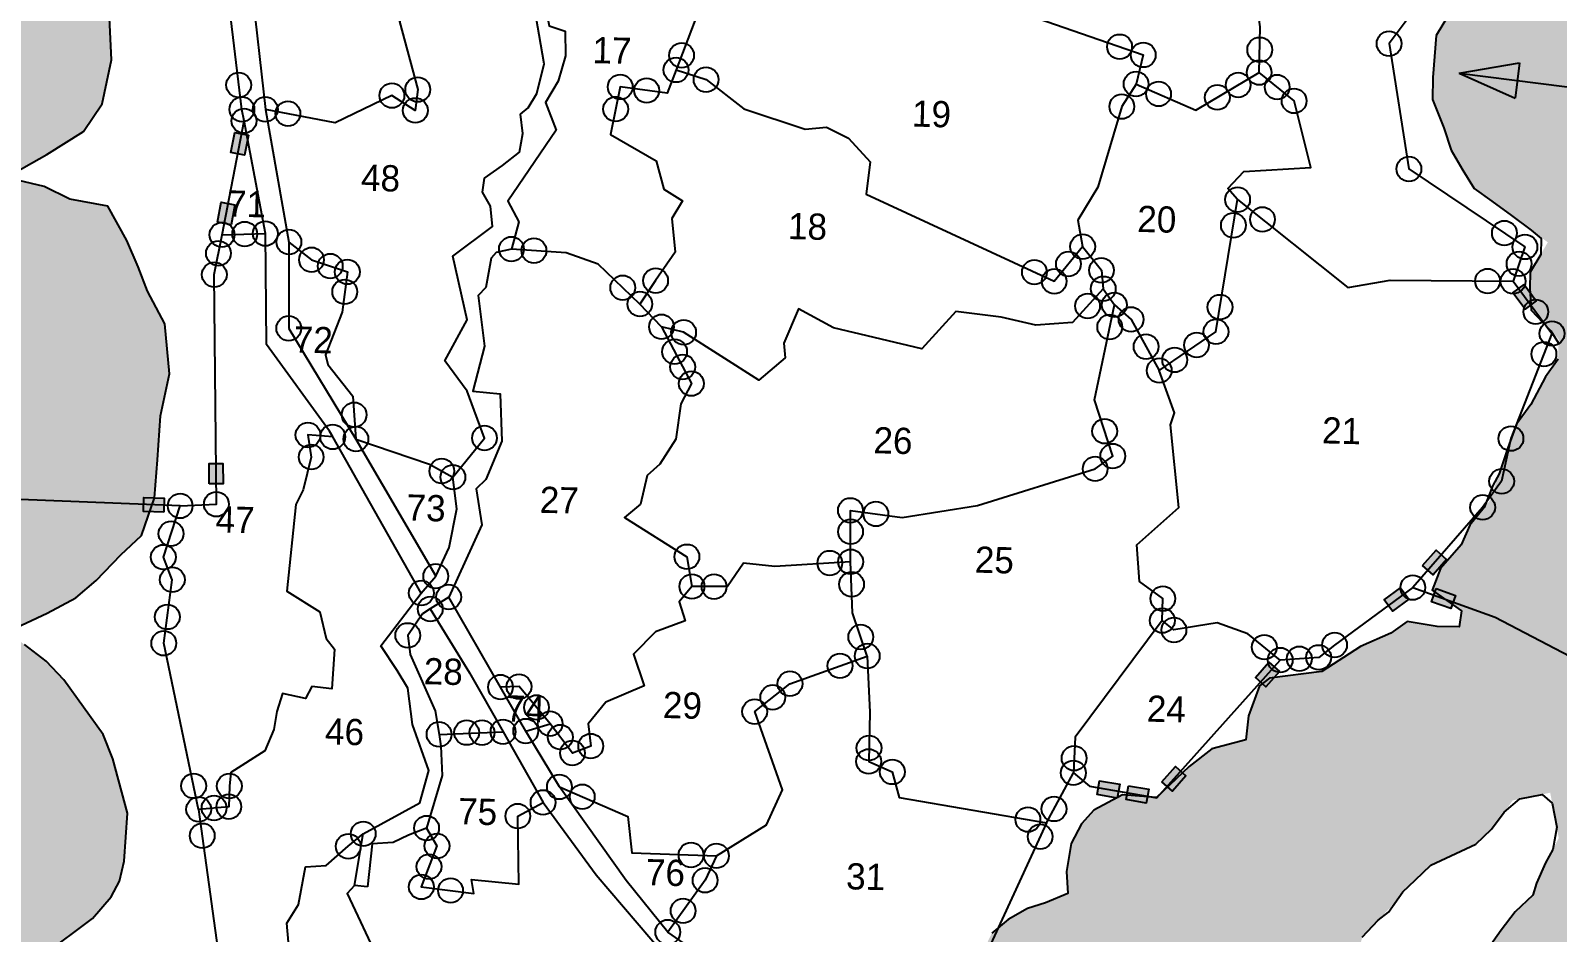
# Model space of a CAD drawing. Header units: metres. Extents: x 281704 to 284669, y 2048335 to 2052500.
# Drawn here: x 282798 to 283657, y 2049751 to 2050258 of the extents above; entities that cross this region are included whole.
import ezdxf
from ezdxf.enums import TextEntityAlignment as Align

# ---------------------------------------------------------------- set-up
doc = ezdxf.new("R2010")
doc.units = ezdxf.units.M
doc.header["$MEASUREMENT"] = 0
for name, color, linetype in [('POLY_HATCH', 12, 'Continuous'), ('POLY_PARCEL', 6, 'Continuous'), ('POLY_ROAD', 30, 'Continuous'), ('POLY_WATER', 4, 'Continuous'), ('SYM_ARROW', 1, 'Continuous'), ('SYM_STONE', 1, 'Continuous'), ('TEXT_PARCEL', 7, 'Continuous')]:
    doc.layers.add(name, color=color, linetype=linetype)
doc.styles.add('TEXT_MAP', font='KRDEV050.TTF', dxfattribs={"height": 2.5})

# ---------------------------------------------------------------- blocks, each defined once
blk = doc.blocks.new('STONE')
blk.add_circle((0, 0), 0.851)
blk = doc.blocks.new('STONESQUAREFILLED')
blk.add_hatch(color=256).paths.add_polyline_path([(0.7, -0.48), (0.7, 0.48), (-0.7, 0.48), (-0.7, -0.48)])
blk.add_lwpolyline([(-0.7, 0.48), (0.7, 0.48), (0.7, -0.48), (-0.7, -0.48)], close=True)
blk = doc.blocks.new('ARROWASPECT')
h = blk.add_hatch(color=256)
h.paths.add_polyline_path([(2.85, -2.85), (3.72, -1.98), (0, 0)])
h.paths.add_polyline_path([(0, 0), (1.98, -3.72), (2.85, -2.85)])
for points in [[(0, 0), (17.15, -17.15)], [(0, 0), (1.98, -3.72)], [(0, 0), (3.72, -1.98)], [(3.72, -1.98), (1.98, -3.72)]]:
    blk.add_lwpolyline(points)
blk = doc.blocks.new('6544')
at = {"layer": 'POLY_HATCH'}
h = blk.add_hatch(dxfattribs=at)
h.set_pattern_fill('ZIGZAG', color=256, scale=81.881522, angle=-0.95715, style=0)
h.set_pattern_definition([(359.04285, (281353.318, 2048115.137), (10.404737, 10.062788), [10.23519, -10.23519]), (89.04285, (281363.551, 2048114.966), (-10.062788, 10.404737), [10.23519, -10.23519])])
h.paths.add_polyline_path([(282783.43, 2050171.89), (282806.18, 2050185.02), (282826.67, 2050198.18), (282837.07, 2050213.77), (282841.99, 2050238.45), (282840.26, 2050270), (282838.16, 2050279.04), (282829.72, 2050309.29), (282829.98, 2050325.04), (282830.34, 2050346.42), (282826.23, 2050370.13), (282808.57, 2050391.81), (282785.24, 2050409.38), (282779.89, 2050428.31), (282764.43, 2050446.58), (282753.25, 2050451.27), (282747.62, 2050451.37), (282720.59, 2050451.82), (282694.56, 2050444.37), (282665.15, 2050436.98), (282650.33, 2050425.98), (282675.51, 2050450.32), (282689.35, 2050469.22), (282696.33, 2050482.62), (282702.22, 2050498.28), (282704.87, 2050521.87), (282701.87, 2050544.44), (282665.57, 2050596.82), (282640.89, 2050602.86), (282607.17, 2050606.8), (282590.34, 2050610.46), (282556.5, 2050607.65), (282540.87, 2050615.79), (282532.18, 2050635.07), (282521.16, 2050649.89), (282497.82, 2050668.29), (282469.91, 2050683.39), (282448.72, 2050696.13), (282417.51, 2050706.56), (282396.12, 2050716.14), (282381.48, 2050716.39), (282365.51, 2050704.27), (282357.44, 2050693.15), (282341.84, 2050667.42), (282346.37, 2050715.66), (282344.47, 2050726.01), (282323.46, 2050748.88), (282298.72, 2050751.54), (282270.46, 2050745.26), (282260.14, 2050734.17), (282249.83, 2050724.22), (282242.78, 2050706.32), (282243.06, 2050723.2), (282239.01, 2050750.29), (282228.16, 2050775.23), (282199.33, 2050802.73), (282183.63, 2050806.37), (282173.47, 2050805.41), (282152.02, 2050802.4), (282138.49, 2050801.5), (282120.42, 2050798.42), (282117.15, 2050602.61), (282144.03, 2050593.72), (282165.25, 2050582.67), (282179.7, 2050571.17), (282197.37, 2050550.61), (282208.39, 2050535.8), (282224.02, 2050527.65), (282236.11, 2050509.44), (282260.67, 2050488.81), (282269.16, 2050464.99), (282272.29, 2050450.3), (282284.49, 2050438.84), (282280.53, 2050404.01), (282285.7, 2050376.91), (282287.67, 2050359.99), (282294.24, 2050348.63), (282297.12, 2050316.08), (282314.22, 2050290.3), (282316.71, 2050275.23), (282314.19, 2050259.51), (282310.09, 2050232.27), (282303.25, 2050211.29), (282302.95, 2050193.29), (282304.97, 2050179.74), (282309.22, 2050163.91), (282313.51, 2050151.46), (282322.35, 2050141.18), (282333.46, 2050131.99), (282345.4, 2050105.26), (282345.06, 2050084.52), (282343.71, 2050071.03), (282341.12, 2050050.81), (282346.37, 2050028.21), (282354.96, 2050003.3), (282361.44, 2049986.31), (282366.8, 2049970.46), (282374.37, 2049951.2), (282381.91, 2049930.81), (282389.47, 2049911.55), (282404.46, 2049889.38), (282413.51, 2049867.25), (282419.95, 2049848), (282401.67, 2049832.55), (282383.37, 2049815.97), (282368.49, 2049801.58), (282346.85, 2049787.31), (282330.8, 2049770.69), (282313.42, 2049741.72), (282289.29, 2049709.69), (282284.51, 2049692.88), (282280.9, 2049679.44), (282280.79, 2049672.68), (282280.38, 2049647.93), (282283.46, 2049629.86), (282285.87, 2049591.75), (282286.81, 2049561.14), (282288.52, 2049528.47), (282291.56, 2049508.16), (282294.73, 2049495.72), (282305.76, 2049482.03), (282323.44, 2049461.47), (282342.3, 2049444.27), (282353.26, 2049426.08), (282368.8, 2049412.31), (282386.55, 2049396.25), (282406.4, 2049372.8), (282414.03, 2049355.27), (282417.44, 2049323.69), (282423.43, 2049311.21), (282440.02, 2049292.92), (282472.71, 2049294.63), (282489.6, 2049294.35), (282513.26, 2049295.08), (282528.93, 2049289.19), (282547.85, 2049275.36), (282562.21, 2049258.24), (282575.29, 2049232.13), (282584.11, 2049220.72), (282591.73, 2049204.84), (282609.52, 2049191.03), (282648.87, 2049187), (282684.32, 2049184.79), (282720.56, 2049163.29), (282737.2, 2049148.37), (282765.2, 2049138.9), (282833.85, 2049135.5), (282878.95, 2049138.13), (282915.04, 2049140.9), (282952.24, 2049142.53), (282980.44, 2049145.44), (283010.94, 2049150.56), (283026.74, 2049152.54), (283064.72, 2049156.28), (283068.31, 2049146.22), (283063.73, 2049125.33), (283048.87, 2049112.07), (283028.24, 2049091.03), (283012.25, 2049077.79), (282996.23, 2049062.3), (282982.49, 2049049.02), (282964.15, 2049030.19), (282947.15, 2049023.72), (282914.57, 2049028.76), (282891.19, 2049044.91), (282861.22, 2049071.3), (282843.33, 2049079.48), (282829.91, 2049085.34), (282807.45, 2049089.09), (282796.27, 2049093.78), (282781.57, 2049090.65), (282772.47, 2049085.17), (282752.24, 2049087.76), (282737.43, 2049077.88), (282708.14, 2049077.24), (282675.48, 2049077.78), (282634.72, 2049064.96), (282626.67, 2049054.96), (282617.45, 2049042.73), (282613.91, 2049032.66), (282613.66, 2049018.03), (282615.67, 2049003.36), (282616.53, 2048987.59), (282618.6, 2048976.3), (282628.39, 2048955.87), (282641.53, 2048933.14), (282655.85, 2048913.76), (282674.65, 2048893.19), (282697.96, 2048872.54), (282709.11, 2048865.6), (282688.78, 2048862.56), (282678.52, 2048854.85), (282676.17, 2048849.26), (282690.38, 2048823.13), (282706.93, 2048802.6), (282729.01, 2048776.34), (282742.34, 2048764.86), (282756.85, 2048756.73), (282776.85, 2048740.64), (282792.41, 2048728), (282806.93, 2048721), (282825.72, 2048699.3), (282839.92, 2048673.17), (282848.63, 2048655.02), (282867.4, 2048615.72), (282908.59, 2048586.89), (282934.21, 2048569.58), (282946.24, 2048547.99), (282977.54, 2048533.96), (282994.45, 2048534.81), (283015.86, 2048535.57), (283026.01, 2048536.53), (283037.14, 2048528.46), (283060.39, 2048504.44), (283090.53, 2048488.17), (283155.69, 2048478.08), (283170.18, 2048468.83), (283198.16, 2048458.23), (283220.02, 2048463.31), (283235.28, 2048455.36), (283249.77, 2048446.11), (283289.01, 2048435.33), (283300.23, 2048432.89), (283324.93, 2048427.97), (283342.89, 2048424.3), (283357.47, 2048420.68), (283372.09, 2048419.31), (283392.41, 2048422.34), (283434.68, 2048457.66), (283435.88, 2048462.14), (283417.73, 2048454.56), (283405.21, 2048446.89), (283385.09, 2048443.22), (283353.4, 2048446.63), (283320.81, 2048448.81), (283305.06, 2048451.94), (283290.98, 2048452.18), (283269.14, 2048459.3), (283246.84, 2048473.18), (283234.51, 2048476.76), (283209.51, 2048477.18), (283170.67, 2048498.09), (283152.76, 2048505.14), (283131.45, 2048510), (283119.15, 2048515.84), (283091.17, 2048526.44), (283064.39, 2048541.52), (283039.88, 2048557.69), (283024.18, 2048561.32), (282981.31, 2048565.22), (282955.93, 2048570.73), (282951.42, 2048588.43), (282943.7, 2048598.69), (282934.83, 2048606.72), (282912.23, 2048618.48), (282893.69, 2048638.92), (282874.89, 2048659.5), (282861.71, 2048679.98), (282850.72, 2048695.93), (282837.39, 2048707.41), (282819.7, 2048726.84), (282801.91, 2048740.64), (282787.44, 2048751.02), (282773.01, 2048763.64), (282755.18, 2048775.19), (282741.91, 2048790.05), (282715.32, 2048816.38), (282700.52, 2048829.76), (282702.28, 2048844.74), (282714.66, 2048844.54), (282747.13, 2048832.74), (282771.52, 2048809.82), (282794.81, 2048797.69), (282793.84, 2048797.06), (282808.83, 2048787.34), (282819.81, 2048793.2), (282814.76, 2048768.57), (282822.66, 2048769.56), (282823.64, 2048760.54), (282831.54, 2048761.54), (282838.07, 2048747.92), (282843.74, 2048750.07), (282862.36, 2048734.03), (282858.9, 2048713.8), (282870.29, 2048721.49), (282878.12, 2048717.98), (282872.3, 2048706.82), (282884.65, 2048704.36), (282888.98, 2048694.16), (282897.93, 2048690.63), (282901.09, 2048677.07), (282910.08, 2048675.8), (282917.66, 2048657.66), (282922.24, 2048662.09), (282924.26, 2048648.54), (282935.52, 2048648.36), (282947.72, 2048636.9), (282962.12, 2048622.02), (282971.99, 2048606.1), (282985.37, 2048597.99), (282998.86, 2048596.64), (283021.42, 2048598.52), (283046, 2048601.61), (283071.93, 2048598.82), (283082.09, 2048589.62), (283089.73, 2048574.86), (283098.55, 2048563.46), (283109.6, 2048550.89), (283121.82, 2048540.56), (283150.87, 2048526.56), (283169.9, 2048519.49), (283188.91, 2048511.29), (283214.69, 2048504.11), (283240.53, 2048492.3), (283252.58, 2048479.84), (283268.27, 2048475.07), (283283.92, 2048468.06), (283297.4, 2048465.58), (283322.17, 2048465.17), (283342.46, 2048465.95), (283365.03, 2048468.95), (283394.46, 2048477.47), (283420.02, 2048490.55), (283454.37, 2048489.97), (283462.27, 2048490.97), (283474.17, 2048529.04), (283454.01, 2048536.13), (283432.58, 2048534.24), (283416.72, 2048528.88), (283400.82, 2048521.26), (283382.02, 2048508.57), (283354.32, 2048501.78), (283331.65, 2048493.15), (283311.38, 2048493.49), (283282.9, 2048492.29), (283262.14, 2048512.32), (283246.64, 2048528.34), (283234.38, 2048536.42), (283223.23, 2048543.37), (283210.89, 2048545.82), (283196.25, 2048546.07), (283182.75, 2048547.42), (283147.44, 2048546.33), (283124.1, 2048582.62), (283114.93, 2048600.33), (283109.51, 2048612.81), (283099.56, 2048624.23), (283091.78, 2048629.99), (283078.3, 2048632.46), (283065.93, 2048633.8), (283043.38, 2048631.92), (283024.14, 2048626.61), (282991.27, 2048620.92), (282974.75, 2048636.44), (282966.98, 2048643.33), (282960.54, 2048662.57), (282938.45, 2048688.83), (282925.11, 2048699.19), (282904.87, 2048723.91), (282912.12, 2048730.92), (282912.31, 2048742.17), (282931.72, 2048757.61), (282965.69, 2048768.3), (282974.96, 2048783.9), (282985.24, 2048792.74), (282999.44, 2048818.07), (282991.24, 2048820.42), (282999.49, 2048847.54), (282991.65, 2048845.18), (282989.59, 2048856.47), (282991.03, 2048875.58), (282985.69, 2048892.56), (282974.63, 2048905.13), (282960.11, 2048912.12), (282948.85, 2048912.31), (282936.41, 2048909.14), (282925.13, 2048908.2), (282907.05, 2048905.13), (282875.47, 2048902.28), (282852.89, 2048899.28), (282823.39, 2048886.26), (282804.08, 2048876.46), (282792.78, 2048874.39), (282782.59, 2048871.19), (282764.63, 2048874.86), (282750.01, 2048876.23), (282705.77, 2048888.49), (282690.8, 2048905.37), (282669.92, 2048926.94), (282656.8, 2048959.97), (282645.88, 2048980.41), (282640.49, 2048995.13), (282635.09, 2049008.73), (282637.62, 2049025.57), (282640.35, 2049046.9), (282673, 2049053.13), (282705.71, 2049055.96), (282724.89, 2049057.89), (282748.52, 2049056.37), (282760.9, 2049056.16), (282783.5, 2049060.28), (282798.21, 2049064.54), (282822.98, 2049064.13), (282854.72, 2049054.91), (282879.36, 2049032.26), (282888.72, 2049021.38), (282909.91, 2049008.64), (282934.36, 2048989.1), (282946.64, 2048982.14), (282960.13, 2048980.79), (282973.34, 2048987.71), (282988.34, 2048983.69), (283003.01, 2048985.7), (283011.04, 2048994.57), (283030.49, 2049012.26), (283042.09, 2049032.33), (283059.39, 2049056.8), (283067.72, 2049083.68), (283070.24, 2049099.4), (283077.24, 2049113.91), (283084.39, 2049137.43), (283094.9, 2049159.77), (283123.48, 2049185.18), (283192.42, 2049266.2), (283211.95, 2049289.52), (283280.42, 2049342.41), (283403.04, 2049458.39), (283399.87, 2049470.83), (283382.36, 2049486.67), (283372.06, 2049491.55), (283372.23, 2049501.68), (283398.13, 2049501.25), (283412.9, 2049508.88), (283422.06, 2049517.74), (283437.95, 2049525.35), (283453.88, 2049535.21), (283459.72, 2049547.5), (283469.59, 2049531.57), (283507.63, 2049516.31), (283520.04, 2049517.22), (283539.18, 2049516.9), (283561.72, 2049517.65), (283576.47, 2049524.16), (283592.38, 2049532.9), (283606.08, 2049543.93), (283625.58, 2049564.99), (283631.42, 2049577.27), (283637.35, 2049595.19), (283654.32, 2049599.41), (283651.11, 2049609.59), (283661.32, 2049613.92), (283657, 2049625.25), (283670.53, 2049625.99), (283670.98, 2049653.16), (283664.51, 2049670.15), (283684.89, 2049676.57), (283704.26, 2049689.75), (283706.7, 2049700.97), (283710.34, 2049716.67), (283712.8, 2049729.01), (283711.95, 2049745.91), (283707.62, 2049756.11), (283703.25, 2049764.06), (283706.19, 2049805.66), (283711.86, 2049807.82), (283712.8, 2049864.09), (283707.83, 2049890.98), (283785.77, 2049971.86), (283786.33, 2050005.62), (283787.82, 2050026.98), (283795.06, 2050056.13), (283797.56, 2050070.72), (283803.68, 2050099.88), (283804.16, 2050129.14), (283808.86, 2050140.32), (283810.23, 2050154.93), (283790.18, 2050168.77), (283787.56, 2050186.3), (283789.68, 2050205.93), (283792.1, 2050216.02), (283795.85, 2050238.47), (283771.55, 2050334.56), (283740.14, 2050341.55), (283715.38, 2050343.09), (283688.3, 2050340.16), (283665.56, 2050327.04), (283646.26, 2050318.35), (283632.56, 2050307.33), (283620.03, 2050298.53), (283605.18, 2050286.39), (283594.8, 2050271.93), (283586.7, 2050258.56), (283585.17, 2050234.95), (283584.97, 2050222.57), (283591.46, 2050206.7), (283595.76, 2050194.25), (283602.33, 2050182.88), (283608.91, 2050172.64), (283618.93, 2050165.72), (283630.06, 2050157.65), (283650.54, 2050142.81), (283640.8, 2050125.95), (283640.65, 2050116.95), (283641.57, 2050104.55), (283657.07, 2050088.54), (283656.88, 2050077.28), (283649.95, 2050067.27), (283641.81, 2050051.64), (283633.74, 2050040.52), (283629.01, 2050027.09), (283619.42, 2049997.72), (283608.01, 2049983.54), (283603.31, 2049972.36), (283591.83, 2049959.05), (283587.12, 2049946.74), (283603.82, 2049935.21), (283602.54, 2049926.22), (283590.16, 2049926.43), (283573.3, 2049928.96), (283564.18, 2049922.36), (283547.16, 2049914.77), (283525.52, 2049900.5), (283496.17, 2049896.48), (283490.47, 2049892.08), (283484.55, 2049875.29), (283483.2, 2049861.8), (283463.97, 2049856.5), (283451.41, 2049846.58), (283433.09, 2049828.87), (283413.97, 2049830.32), (283398.06, 2049821.58), (283391.17, 2049813.81), (283385.35, 2049802.65), (283382.84, 2049786.93), (283383.75, 2049774.54), (283371.27, 2049769.12), (283361.08, 2049765.91), (283350.36, 2049759.63), (283341.22, 2049751.9), (283336.55, 2049741.85), (283332.96, 2049729.52), (283324.95, 2049721.78), (283321.46, 2049715.08), (283320.16, 2049704.97), (283319.86, 2049686.97), (283326.45, 2049676.73), (283337.47, 2049661.91), (283345.25, 2049656.15), (283359.78, 2049649.15), (283375.45, 2049643.26), (283392.21, 2049635.1), (283405.64, 2049630.38), (283416.85, 2049626.81), (283436.61, 2049622.88), (283443.57, 2049608.35), (283443.36, 2049595.98), (283443.25, 2049589.22), (283434.99, 2049566.85), (283424.08, 2049534.21), (283400.74, 2049539.28), (283385.09, 2049546.29), (283369.48, 2049555.56), (283357.19, 2049561.39), (283347.15, 2049567.19), (283334.82, 2049570.77), (283323.52, 2049568.71), (283302.14, 2049570.19), (283285.14, 2049563.72), (283271.48, 2049554.95), (283251.9, 2049529.38), (283244.88, 2049513.74), (283233.96, 2049534.18), (283224.09, 2049550.11), (283216.32, 2049556.99), (283199.45, 2049558.4), (283184.85, 2049560.9), (283173.51, 2049556.58), (283162.03, 2049543.27), (283153.96, 2049532.14), (283150.39, 2049520.95), (283150.14, 2049505.64), (283141.16, 2049507.59), (283136.66, 2049507.67), (283125.36, 2049505.61), (283111.27, 2049496.55), (283100.38, 2049493.64), (283113.03, 2049509.19), (283121.08, 2049519.19), (283126.93, 2049532.6), (283131.72, 2049549.4), (283134.37, 2049581.08), (283133.07, 2049614.49), (283130.77, 2049627.09), (283114.22, 2049646.64), (283088.35, 2049650.31), (283078.29, 2049654.98), (283059.13, 2049654.18), (283039.88, 2049647.74), (283029.63, 2049641.16), (283018.17, 2049628.97), (283007.84, 2049617.89), (282998.7, 2049610.16), (282980.9, 2049594.87), (282946.11, 2049593.28), (282944.35, 2049593.06), (282924.43, 2049586.78), (282919.37, 2049581.09), (282915.85, 2049572.14), (282913.43, 2049562.05), (282910.1, 2049565.49), (282908.06, 2049577.9), (282903.74, 2049589.23), (282894.88, 2049598.38), (282866.87, 2049606.73), (282846.73, 2049614.95), (282833.29, 2049619.68), (282811.86, 2049617.78), (282795.89, 2049605.67), (282775.32, 2049588), (282762.69, 2049573.58), (282747.5, 2049554.02), (282735.18, 2049544.77), (282724.93, 2049538.19), (282713.52, 2049529.37), (282705.58, 2049526.13), (282693.08, 2049519.58), (282682.78, 2049509.62), (282675.87, 2049500.73), (282679.78, 2049477.03), (282665.34, 2049477.27), (282657.4, 2049474.03), (282652.83, 2049469.6), (282643.76, 2049466.37), (282634.62, 2049458.65), (282624.15, 2049438.56), (282623.77, 2049415.99), (282601.27, 2049417.55), (282579.6, 2049417.92), (282568.56, 2049414.72), (282550.53, 2049413.9), (282564.67, 2049426.33), (282581.32, 2049437.02), (282594.93, 2049442.43), (282604.03, 2049447.9), (282610.88, 2049453.42), (282617.55, 2049466.2), (282631.54, 2049476.71), (282644.14, 2049488.88), (282653.28, 2049496.61), (282661.33, 2049506.6), (282672.78, 2049517.67), (282679.65, 2049524.31), (282686.53, 2049532.07), (282696.8, 2049539.78), (282705.96, 2049548.63), (282720.78, 2049559.64), (282734.52, 2049572.92), (282745.97, 2049583.99), (282756.31, 2049596.2), (282767.74, 2049606.14), (282778.08, 2049618.35), (282783.94, 2049631.76), (282784.52, 2049666.64), (282776.86, 2049680.28), (282765.96, 2049701.85), (282700.95, 2049720.95), (282746.07, 2049724.69), (282782.06, 2049721.84), (282808.19, 2049734.91), (282835.57, 2049755.84), (282845.91, 2049768.05), (282850.56, 2049776.98), (282853, 2049788.2), (282854.58, 2049815.19), (282846.08, 2049845.72), (282840.68, 2049859.32), (282818.14, 2049889.89), (282808.18, 2049900.19), (282786.42, 2049916.56), (282808.63, 2049927.2), (282824.54, 2049935.94), (282835.97, 2049945.88), (282849.73, 2049960.28), (282861.18, 2049971.35), (282868.29, 2049992.62), (282869.77, 2050013.98), (282871.31, 2050038.72), (282876.21, 2050062.28), (282873.3, 2050090.47), (282863.47, 2050108.64), (282858.06, 2050122.24), (282851.55, 2050136.98), (282840.61, 2050156.3), (282819.27, 2050160.03), (282804.75, 2050167.03)])
h.paths.add_polyline_path([(283539.57, 2049731.46), (283547.46, 2049742.87), (283549.53, 2049751.49), (283568.42, 2049771.78), (283572.08, 2049777.08), (283578.93, 2049783.69), (283587.73, 2049792.2), (283612.95, 2049804.28), (283621.75, 2049812.79), (283633.51, 2049829), (283654.52, 2049833.48), (283659.53, 2049808.02), (283652.22, 2049794.01), (283647.22, 2049782.55), (283645.19, 2049775.86), (283635.41, 2049766.4), (283627.54, 2049755.96), (283613.73, 2049735.99), (283604.8, 2049719.8), (283596.88, 2049706.47), (283592.91, 2049698.84), (283586.96, 2049688.36), (283581.96, 2049676.91), (283575, 2049663.56), (283570.97, 2049653.05), (283557.46, 2049636.73), (283540.99, 2049639.76), (283538.29, 2049654.56), (283530.75, 2049664.3), (283525.09, 2049671.13), (283527.13, 2049677.82), (283523.76, 2049704.57)], flags=16)
h.paths.add_polyline_path([(282864.77, 2048870.97), (282893.31, 2048875.66), (282929.56, 2048880.76), (282951.55, 2048875.98), (282963.02, 2048865.45), (282964.05, 2048849.91), (282966.17, 2048821.42), (282949.07, 2048804.9), (282932.03, 2048792.25), (282916.3, 2048779.58), (282901.94, 2048772.06), (282883.85, 2048754.58), (282863.19, 2048767.44), (282856.88, 2048785.74), (282854.5, 2048798.72), (282849.5, 2048809.15), (282840.55, 2048815.76), (282815.75, 2048818.25), (282804.46, 2048824.12), (282790.34, 2048830.83), (282776.26, 2048840.11), (282790.49, 2048839.88), (282806.1, 2048844.79), (282829.54, 2048853.45), (282843.9, 2048860.97)], flags=16)
for points in [[(283665.56, 2050327.04), (283646.26, 2050318.35), (283632.56, 2050307.33), (283620.03, 2050298.53), (283605.18, 2050286.39), (283594.8, 2050271.93), (283586.7, 2050258.56), (283585.17, 2050234.95), (283584.97, 2050222.57), (283591.46, 2050206.7), (283595.76, 2050194.25), (283602.33, 2050182.88), (283608.91, 2050172.64), (283618.93, 2050165.72), (283630.06, 2050157.65), (283641.19, 2050149.59), (283646.75, 2050144.99), (283646.6, 2050135.99), (283640.8, 2050125.95), (283640.65, 2050116.95), (283641.57, 2050104.55), (283648.21, 2050097.69), (283652.64, 2050093.11), (283657.03, 2050086.28)], [(283656.88, 2050077.28), (283649.95, 2050067.27), (283641.81, 2050051.64), (283633.74, 2050040.52), (283629.01, 2050027.09), (283624.26, 2050012.54), (283620.77, 2050005.84), (283616.06, 2049993.54), (283608.01, 2049983.54), (283603.31, 2049972.36), (283591.83, 2049959.05), (283587.12, 2049946.74), (283603.82, 2049935.21), (283602.54, 2049926.22), (283590.16, 2049926.43), (283573.3, 2049928.96), (283564.18, 2049922.36), (283547.16, 2049914.77), (283525.52, 2049900.5), (283496.17, 2049896.48), (283490.47, 2049892.08), (283484.55, 2049875.29), (283483.2, 2049861.8), (283463.97, 2049856.5), (283451.41, 2049846.58), (283433.09, 2049828.87), (283413.97, 2049830.32), (283398.06, 2049821.58), (283391.17, 2049813.81), (283385.35, 2049802.65), (283382.84, 2049786.93), (283383.75, 2049774.54), (283371.27, 2049769.12), (283361.08, 2049765.91), (283350.36, 2049759.63), (283341.22, 2049751.9)], [(282782.06, 2049721.84), (282808.19, 2049734.91), (282835.57, 2049755.84), (282845.91, 2049768.05), (282850.56, 2049776.98), (282853, 2049788.2), (282854.58, 2049815.19), (282846.08, 2049845.72), (282840.68, 2049859.32), (282818.14, 2049889.89), (282808.18, 2049900.19), (282795.94, 2049909.4)], [(282788.19, 2049917.41), (282808.63, 2049927.2), (282824.54, 2049935.94), (282835.97, 2049945.88), (282849.73, 2049960.28), (282861.18, 2049971.35), (282868.29, 2049992.62), (282869.77, 2050013.98), (282871.31, 2050038.72), (282876.21, 2050062.28), (282873.3, 2050090.47), (282863.47, 2050108.64), (282858.06, 2050122.24), (282851.55, 2050136.98), (282840.61, 2050156.3), (282819.27, 2050160.03), (282804.75, 2050167.03), (282783.43, 2050171.89), (282806.18, 2050185.02), (282826.67, 2050198.18), (282837.07, 2050213.77), (282841.99, 2050238.45), (282840.26, 2050270)], [(283549.53, 2049751.49), (283558.34, 2049760.96), (283564.2, 2049765.67), (283572.08, 2049777.08), (283578.93, 2049783.69), (283587.73, 2049792.2), (283612.95, 2049804.28), (283621.75, 2049812.79), (283628.64, 2049822.29), (283637.43, 2049829.83), (283649.98, 2049832.51), (283655.67, 2049827.61), (283658.33, 2049814.1), (283656.2, 2049801.63), (283652.22, 2049794.01), (283647.22, 2049782.55), (283645.19, 2049775.86), (283635.41, 2049766.4), (283627.54, 2049755.96), (283619.65, 2049744.55)]]:
    blk.add_lwpolyline(points, dxfattribs=at)
at = {"layer": 'POLY_PARCEL'}
for points in [[(283626.85, 2050347.93), (283618.22, 2050332.44), (283560.34, 2050253.74), (283572.06, 2050183.4), (283637.68, 2050140.16), (283631.18, 2050120.74)], [(283487.43, 2050236.87), (283487.86, 2050262.56), (283485.53, 2050276.99), (283478.06, 2050292.02), (283497.01, 2050317.91), (283505.14, 2050342.96)], [(283235.86, 2050304.34), (283248.69, 2050296.9), (283258.53, 2050301.37), (283422.16, 2050246.21), (283418.29, 2050229.83)], [(283177.95, 2050285.27), (283159.54, 2050235.55)], [(283002.99, 2050276.45), (283008.2, 2050269.37), (283003.79, 2050261.42), (283014.39, 2050223.28), (283013.12, 2050211.54), (282999.88, 2050219.78), (282968.06, 2050204.27), (282928.8, 2050211.42)], [(283159.54, 2050235.55), (283154.67, 2050222.4), (283128.22, 2050225.73), (283122.95, 2050198.85), (283148.73, 2050184.45), (283153.28, 2050168.47), (283163.78, 2050162.04), (283157.83, 2050152.02), (283159.92, 2050133.2), (283149.05, 2050117.01), (283140.31, 2050103.8)], [(283159.54, 2050235.55), (283176.48, 2050230.22), (283197.9, 2050213.97), (283232.41, 2050202.8), (283244.48, 2050204.04), (283256.91, 2050198.05), (283269.22, 2050184.84), (283266.99, 2050166.58), (283373.17, 2050118.56), (283389.01, 2050138.17)], [(283418.29, 2050229.83), (283451.99, 2050215.39), (283487.43, 2050236.87)], [(283475.91, 2050165.33), (283470.36, 2050171.59), (283479.26, 2050181.21), (283516.84, 2050183.66), (283507.22, 2050221.12), (283487.43, 2050236.87)], [(283418.29, 2050229.83), (283410.36, 2050217.11), (283397.26, 2050171.59), (283386.17, 2050153), (283389.01, 2050138.17)], [(282905.04, 2050140.73), (282916.88, 2050204.85)], [(283432.65, 2050068.92), (283464.38, 2050091), (283475.91, 2050165.33)], [(283475.91, 2050165.33), (283538.34, 2050116.49), (283562.06, 2050120.72), (283631.18, 2050120.74)], [(282905.04, 2050140.73), (282929.4, 2050141.63)], [(282882.81, 2049988.16), (282903.17, 2049989.27), (282900.9, 2050118.28), (282905.04, 2050140.73)], [(282942.68, 2050136.97), (282955.48, 2050127.09), (282975.71, 2050120.47), (282972.91, 2050097.77), (282963.79, 2050073.73), (282965.15, 2050068.38), (282979.38, 2050050.72), (282981.29, 2050026.57)], [(283140.31, 2050103.8), (283116.61, 2050125.93), (283098.67, 2050132.24), (283067.85, 2050134.03)], [(283389.01, 2050138.17), (283399.71, 2050124.97), (283400.78, 2050114.6)], [(283631.18, 2050120.74), (283653.32, 2050091.59), (283630.73, 2050032.35), (283625.7, 2050008.28), (283615.17, 2049993.55), (283576.29, 2049948.15)], [(283400.78, 2050114.6), (283383.67, 2050095.48), (283363.07, 2050093.76), (283343.61, 2050098.2), (283317.95, 2050101.2), (283299.08, 2050079.93), (283249.32, 2050091.34), (283229.6, 2050101.84), (283221.41, 2050082.55), (283222.19, 2050074.21), (283207.63, 2050061.5), (283165.04, 2050088.12), (283152.59, 2050091.1)], [(283400.78, 2050114.6), (283407.13, 2050105.61)], [(283152.59, 2050091.1), (283140.31, 2050103.8)], [(283260.07, 2049959.93), (283259.71, 2049988.81), (283288.81, 2049985.09), (283331.04, 2049992.24), (283397.11, 2050013.34), (283406.95, 2050020.58), (283396.37, 2050052.21), (283407.13, 2050105.61)], [(283407.13, 2050105.61), (283416.61, 2050097.49), (283432.65, 2050068.92)], [(283152.59, 2050091.1), (283169.65, 2050059.36), (283163.9, 2050047.89), (283161.26, 2050028.05), (283152.23, 2050013.86), (283145.18, 2050007.5), (283141.67, 2049991.37), (283132.75, 2049983.66), (283167.98, 2049961.99), (283170.94, 2049945.29)], [(283435.58, 2049928.4), (283435.78, 2049940.73), (283422.57, 2049950.21), (283420.86, 2049970.79), (283444.35, 2049991.99), (283439.34, 2050038.48), (283441.5, 2050045.13), (283432.65, 2050068.92)], [(282968.27, 2050027.66), (282954.33, 2050028.61), (282956.24, 2050016.24), (282951.87, 2049997.68), (282947.86, 2049989.52), (282943.17, 2049940.73), (282961.87, 2049929.29), (282965.49, 2049914.23), (282970.23, 2049908.34), (282968.89, 2049886.1), (282957.77, 2049887.26), (282954.27, 2049880.54), (282941.25, 2049883.18), (282938.17, 2049873.07), (282936.55, 2049862.93), (282931.59, 2049850.91), (282912.51, 2049838.5), (282911.81, 2049830.92), (282911.61, 2049819.31), (282894.64, 2049817.66)], [(282981.29, 2050026.57), (283022.81, 2050012.74), (283036.01, 2050005.59)], [(282882.81, 2049988.16), (282792.74, 2049990.89), (282678.5, 2049992.31)], [(282894.64, 2049817.66), (282874.26, 2049910.87), (282878.73, 2049946.61), (282873.61, 2049959.27), (282882.81, 2049988.16)], [(283260.07, 2049959.93), (283217.45, 2049956.94), (283199.89, 2049958.62), (283190.87, 2049945.36), (283170.94, 2049945.29)], [(283269.83, 2049907.03), (283261.44, 2049931.23), (283260.07, 2049959.93)], [(283170.94, 2049945.29), (283163.85, 2049936.62), (283167.38, 2049925.92), (283150.61, 2049919.72), (283138.37, 2049906.98), (283144.55, 2049889.3), (283123.11, 2049879.94), (283113.18, 2049867.62), (283114.82, 2049855.1), (283104.58, 2049851.11), (283091.89, 2049867.51)], [(283576.29, 2049948.15), (283532.55, 2049915.48), (283523.69, 2049908.43), (283502.06, 2049906.73)], [(283576.29, 2049948.15), (283622.81, 2049931.96), (283707.01, 2049888.76)], [(283435.58, 2049928.4), (283387.17, 2049862.4), (283386.32, 2049842.37)], [(283502.06, 2049906.73), (283483.8, 2049921.43), (283466.41, 2049927.37), (283442.17, 2049923.15), (283435.58, 2049928.4)], [(283186.01, 2049794.02), (283214.07, 2049811.6), (283222.75, 2049831.5), (283206.82, 2049875.25), (283226.53, 2049891.11), (283269.83, 2049907.03)], [(283269.83, 2049907.03), (283271.62, 2049875.55), (283271.16, 2049847.81), (283284.48, 2049842.03), (283288.41, 2049827.63), (283371.48, 2049814.21)], [(283386.32, 2049842.37), (283395.45, 2049835.02), (283433.4, 2049828.73), (283502.06, 2049906.73)], [(283091.89, 2049867.51), (283074.19, 2049888.16), (283063.79, 2049887.82)], [(283078.21, 2049863.22), (283091.89, 2049867.51)], [(283029.47, 2049860.97), (283065.45, 2049862.7)], [(283371.48, 2049814.21), (283386.32, 2049842.37)], [(283097.39, 2049832.04), (283135.93, 2049815.68), (283138.36, 2049795.28), (283186.01, 2049794.02)], [(282894.64, 2049817.66), (282909.89, 2049712.97)], [(283022.91, 2049808.21), (283028.83, 2049798.24), (283020.21, 2049775.16), (283049.69, 2049771.77), (283048.37, 2049779.53), (283074.96, 2049777.15), (283074.14, 2049815.39), (283088.28, 2049823.19)], [(283371.48, 2049814.21), (283333.18, 2049729.1), (283312.73, 2049723.89), (283274.42, 2049719.55)], [(282909.89, 2049712.97), (282910.64, 2049707.79), (282919.13, 2049694.59), (282927.3, 2049719.61), (282938.87, 2049716.52), (282951.02, 2049719.7), (282946.88, 2049732.83), (282944.82, 2049754.16), (282951.29, 2049764.7), (282955.03, 2049785.93), (282966.67, 2049786.7), (282978.95, 2049797.63), (282987.31, 2049804.7)], [(283186.01, 2049794.02), (283179.76, 2049780.25), (283159.02, 2049750.92)], [(282982.64, 2049775.57), (282978.51, 2049771.02), (282996.76, 2049733.45), (282988.87, 2049724.87), (282995.45, 2049713.15), (283025.37, 2049712.65)]]:
    blk.add_lwpolyline(points, dxfattribs=at)
at = {"layer": 'POLY_ROAD'}
for points in [[(282916.88, 2050204.85), (282915.6, 2050211.31), (282907.04, 2050278.21), (282863.7, 2050360.37), (282785.98, 2050425), (282734.44, 2050501.66)], [(282896.35, 2050324.02), (282920.16, 2050282.61), (282928.8, 2050211.42)], [(282928.8, 2050211.42), (282942.68, 2050136.97)], [(282929.4, 2050141.63), (282916.88, 2050204.85)], [(282968.27, 2050027.66), (282966.42, 2050030.85), (282930.49, 2050079.35), (282929.4, 2050141.63)], [(282942.68, 2050136.97), (282943.03, 2050088.44), (282981.29, 2050026.57)], [(283018.8, 2049940.31), (282968.27, 2050027.66)], [(282981.29, 2050026.57), (283026.88, 2049949.86)], [(283063.79, 2049887.82), (283034.23, 2049938.21)], [(283023.92, 2049931.4), (283046.36, 2049895.74), (283065.45, 2049862.7)], [(283078.21, 2049863.22), (283063.79, 2049887.82)], [(283065.45, 2049862.7), (283088.28, 2049823.19)], [(283097.39, 2049832.04), (283078.21, 2049863.22)], [(283159.02, 2049750.92), (283135.39, 2049779.78), (283097.39, 2049832.04)], [(283088.28, 2049823.19), (283118.49, 2049782.77), (283157.22, 2049738.18)], [(283205.35, 2049719.28), (283159.02, 2049750.92)]]:
    blk.add_lwpolyline(points, dxfattribs=at)
at = {"layer": 'POLY_WATER'}
for points in [[(283069.37, 2050355.55), (283074.88, 2050332.25), (283079.06, 2050327.39), (283080.18, 2050298.63), (283088.05, 2050259.65), (283097.05, 2050256.84), (283097.35, 2050243), (283093.39, 2050228.69), (283086.26, 2050216.57), (283092.39, 2050201.04), (283065.63, 2050161.04), (283071.83, 2050149.39), (283067.85, 2050134.03)], [(283036.01, 2050005.59), (283053.6, 2050027.73), (283043.6, 2050053.97), (283030.84, 2050070.88), (283043.23, 2050094.14), (283034.96, 2050129.75), (283057.16, 2050146.59), (283055.78, 2050158.09), (283051.22, 2050165.99), (283052.39, 2050173.79), (283062.43, 2050180.93), (283071.95, 2050188.59), (283073.69, 2050199), (283072.3, 2050209.97), (283076.54, 2050213.55), (283081.41, 2050221.62), (283085.34, 2050238.25), (283078.66, 2050275.39), (283066.96, 2050303.57)], [(283067.85, 2050134.03), (283059.3, 2050132.04), (283056.58, 2050128.89), (283053.65, 2050112.44), (283049.31, 2050107.73), (283053.09, 2050079.46), (283046.81, 2050054.02), (283062.23, 2050052.69), (283063.38, 2050026.06), (283054.5, 2050004.39), (283049.09, 2049999.16), (283052.48, 2049978.88), (283034.23, 2049938.21)], [(283026.88, 2049949.86), (283034.31, 2049965.98), (283038.32, 2049987.82), (283036.01, 2050005.59)], [(283018.8, 2049940.31), (283026.88, 2049949.86)], [(282987.31, 2049804.7), (283018.91, 2049822.43), (283023.91, 2049840.6), (283014.43, 2049866.32), (283011.64, 2049886.71), (283005.54, 2049896.72), (282996.38, 2049910.43), (283018.8, 2049940.31)], [(283034.23, 2049938.21), (283023.92, 2049931.4)], [(283023.92, 2049931.4), (283019.6, 2049928.54), (283011.41, 2049916.44), (283012.83, 2049905.77), (283027.21, 2049874.13), (283029.47, 2049860.97)], [(283029.47, 2049860.97), (283030.6, 2049854.38), (283031.39, 2049837.87), (283022.91, 2049808.21)], [(283022.91, 2049808.21), (283012.73, 2049804.12), (283004.14, 2049800.01), (282992.41, 2049799.14), (282989.94, 2049774.93)], [(282982.64, 2049775.57), (282987.31, 2049804.7)], [(282989.94, 2049774.93), (282982.64, 2049775.57)]]:
    blk.add_lwpolyline(points, dxfattribs=at)
at = {"layer": 'SYM_ARROW', "xscale": 8.18815224200859, "yscale": 8.18815224200859, "zscale": 8.18815224200859, "rotation": 38.26421751708475}
for p in [(283599.89, 2050237.53), (283325.09, 2049720.05)]:
    blk.add_blockref('ARROWASPECT', p, dxfattribs=at)
at = {"layer": 'SYM_STONE'}
for name, p, xscale, yscale, zscale, rotation in [('STONE', (283408.83, 2050250.7), 8.18815224200859, 8.18815224200859, 8.18815224200859, 359.0428536445075), ('STONE', (283422.16, 2050246.21), 8.18815224200859, 8.18815224200859, 8.18815224200859, 359.0428536445075), ('STONE', (283487.64, 2050249.68), 8.18815224200859, 8.18815224200859, 8.18815224200859, 359.0428536445075), ('STONE', (283560.34, 2050253.74), 8.18815224200859, 8.18815224200859, 8.18815224200859, 359.0428536445075), ('STONE', (283162.58, 2050243.77), 8.18815224200859, 8.18815224200859, 8.18815224200859, 359.0428536445075), ('STONE', (283159.54, 2050235.55), 8.18815224200859, 8.18815224200859, 8.18815224200859, 359.0428536445075), ('STONE', (283176.48, 2050230.22), 8.18815224200859, 8.18815224200859, 8.18815224200859, 359.0428536445075), ('STONE', (283418.29, 2050229.83), 8.18815224200859, 8.18815224200859, 8.18815224200859, 359.0428536445075), ('STONE', (283475.68, 2050229.75), 8.18815224200859, 8.18815224200859, 8.18815224200859, 359.0428536445075), ('STONE', (283487.43, 2050236.87), 8.18815224200859, 8.18815224200859, 8.18815224200859, 359.0428536445075), ('STONE', (283497.61, 2050228.77), 8.18815224200859, 8.18815224200859, 8.18815224200859, 359.0428536445075), ('STONE', (282913.66, 2050225), 8.18815224200859, 8.18815224200859, 8.18815224200859, 359.0428536445075), ('STONE', (283014.39, 2050223.28), 8.18815224200859, 8.18815224200859, 8.18815224200859, 359.0428536445075), ('STONE', (283128.22, 2050225.73), 8.18815224200859, 8.18815224200859, 8.18815224200859, 359.0428536445075), ('STONE', (283143.14, 2050223.85), 8.18815224200859, 8.18815224200859, 8.18815224200859, 359.0428536445075), ('STONE', (283430.96, 2050224.4), 8.18815224200859, 8.18815224200859, 8.18815224200859, 359.0428536445075), ('STONE', (283464.05, 2050222.7), 8.18815224200859, 8.18815224200859, 8.18815224200859, 359.0428536445075), ('STONE', (283507.22, 2050221.12), 8.18815224200859, 8.18815224200859, 8.18815224200859, 359.0428536445075), ('STONE', (282915.6, 2050211.31), 8.18815224200859, 8.18815224200859, 8.18815224200859, 359.0428536445075), ('STONE', (282928.8, 2050211.42), 8.18815224200859, 8.18815224200859, 8.18815224200859, 359.0428536445075), ('STONE', (282999.88, 2050219.78), 8.18815224200859, 8.18815224200859, 8.18815224200859, 359.0428536445075), ('STONE', (283013.12, 2050211.54), 8.18815224200859, 8.18815224200859, 8.18815224200859, 359.0428536445075), ('STONE', (283125.77, 2050213.24), 8.18815224200859, 8.18815224200859, 8.18815224200859, 359.0428536445075), ('STONE', (283410.36, 2050217.11), 8.18815224200859, 8.18815224200859, 8.18815224200859, 359.0428536445075), ('STONE', (282916.88, 2050204.85), 8.18815224200859, 8.18815224200859, 8.18815224200859, 359.0428536445075), ('STONE', (282941.49, 2050209.11), 8.18815224200859, 8.18815224200859, 8.18815224200859, 359.0428536445075), ('STONESQUAREFILLED', (282914.5, 2050191.93), 8.18815224200859, 8.18815224200859, 8.18815224200859, 259.5362312139778), ('STONE', (283572.06, 2050183.4), 8.18815224200859, 8.18815224200859, 8.18815224200859, 359.0428536445075), ('STONE', (283475.91, 2050165.33), 8.18815224200859, 8.18815224200859, 8.18815224200859, 359.0428536445075), ('STONESQUAREFILLED', (282907.26, 2050152.74), 8.188152242008588, 8.188152242008588, 8.188152242008588, 79.5362312139776), ('STONE', (283489.99, 2050154.32), 8.18815224200859, 8.18815224200859, 8.18815224200859, 359.0428536445075), ('STONE', (283473.67, 2050150.88), 8.18815224200859, 8.18815224200859, 8.18815224200859, 359.0428536445075), ('STONE', (283626.08, 2050147.8), 8.18815224200859, 8.18815224200859, 8.18815224200859, 359.0428536445075), ('STONE', (282905.04, 2050140.73), 8.18815224200859, 8.18815224200859, 8.18815224200859, 359.0428536445075), ('STONE', (282917.83, 2050141.21), 8.18815224200859, 8.18815224200859, 8.18815224200859, 359.0428536445075), ('STONE', (282929.4, 2050141.63), 8.18815224200859, 8.18815224200859, 8.18815224200859, 359.0428536445075), ('STONE', (282942.68, 2050136.97), 8.18815224200859, 8.18815224200859, 8.18815224200859, 359.0428536445075), ('STONE', (283067.85, 2050134.03), 8.18815224200859, 8.18815224200859, 8.18815224200859, 359.0428536445075), ('STONE', (283389.01, 2050138.17), 8.18815224200859, 8.18815224200859, 8.18815224200859, 359.0428536445075), ('STONE', (283637.68, 2050140.16), 8.18815224200859, 8.18815224200859, 8.18815224200859, 359.0428536445075), ('STONE', (282903.12, 2050130.3), 8.18815224200859, 8.18815224200859, 8.18815224200859, 359.0428536445075), ('STONE', (282955.48, 2050127.09), 8.18815224200859, 8.18815224200859, 8.18815224200859, 359.0428536445075), ('STONE', (283080.5, 2050133.3), 8.18815224200859, 8.18815224200859, 8.18815224200859, 359.0428536445075), ('STONE', (283381.11, 2050128.38), 8.18815224200859, 8.18815224200859, 8.18815224200859, 359.0428536445075), ('STONE', (283634.48, 2050130.6), 8.18815224200859, 8.18815224200859, 8.18815224200859, 359.0428536445075), ('STONE', (282900.9, 2050118.28), 8.18815224200859, 8.18815224200859, 8.18815224200859, 359.0428536445075), ('STONE', (282966.04, 2050123.63), 8.18815224200859, 8.18815224200859, 8.18815224200859, 359.0428536445075), ('STONE', (282975.71, 2050120.47), 8.18815224200859, 8.18815224200859, 8.18815224200859, 359.0428536445075), ('STONE', (283149.05, 2050117.01), 8.18815224200859, 8.18815224200859, 8.18815224200859, 359.0428536445075), ('STONE', (283362.04, 2050123.59), 8.18815224200859, 8.18815224200859, 8.18815224200859, 359.0428536445075), ('STONE', (283373.17, 2050118.56), 8.18815224200859, 8.18815224200859, 8.18815224200859, 359.0428536445075), ('STONE', (283399.71, 2050124.97), 8.18815224200859, 8.18815224200859, 8.18815224200859, 359.0428536445075), ('STONE', (283616.84, 2050120.73), 8.18815224200859, 8.18815224200859, 8.18815224200859, 359.0428536445075), ('STONE', (283631.18, 2050120.74), 8.18815224200859, 8.18815224200859, 8.18815224200859, 359.0428536445075), ('STONE', (282974.32, 2050109.24), 8.18815224200859, 8.18815224200859, 8.18815224200859, 359.0428536445075), ('STONE', (283130.64, 2050112.83), 8.18815224200859, 8.18815224200859, 8.18815224200859, 359.0428536445075), ('STONE', (283400.78, 2050114.6), 8.18815224200859, 8.18815224200859, 8.18815224200859, 359.0428536445075), ('STONESQUAREFILLED', (283637.74, 2050112.11), 8.188152242008588, 8.188152242008588, 8.188152242008588, 307.214434609287), ('STONE', (283140.31, 2050103.8), 8.18815224200859, 8.18815224200859, 8.18815224200859, 359.0428536445075), ('STONE', (283392.06, 2050104.86), 8.18815224200859, 8.18815224200859, 8.18815224200859, 359.0428536445075), ('STONE', (283407.13, 2050105.61), 8.18815224200859, 8.18815224200859, 8.18815224200859, 359.0428536445075), ('STONE', (283466.53, 2050104.86), 8.18815224200859, 8.18815224200859, 8.18815224200859, 359.0428536445075), ('STONE', (283644.12, 2050103.7), 8.18815224200859, 8.18815224200859, 8.18815224200859, 359.0428536445075), ('STONE', (283152.59, 2050091.1), 8.18815224200859, 8.18815224200859, 8.18815224200859, 359.0428536445075), ('STONE', (283404.62, 2050093.13), 8.18815224200859, 8.18815224200859, 8.18815224200859, 359.0428536445075), ('STONE', (283416.61, 2050097.49), 8.18815224200859, 8.18815224200859, 8.18815224200859, 359.0428536445075), ('STONE', (283653.32, 2050091.59), 8.18815224200859, 8.18815224200859, 8.18815224200859, 359.0428536445075), ('STONE', (282943.03, 2050088.44), 8.18815224200859, 8.18815224200859, 8.18815224200859, 359.0428536445075), ('STONE', (283165.04, 2050088.12), 8.18815224200859, 8.18815224200859, 8.18815224200859, 359.0428536445075), ('STONE', (283453.5, 2050083.43), 8.18815224200859, 8.18815224200859, 8.18815224200859, 359.0428536445075), ('STONE', (283464.38, 2050091), 8.18815224200859, 8.18815224200859, 8.18815224200859, 359.0428536445075), ('STONE', (283160.08, 2050077.17), 8.18815224200859, 8.18815224200859, 8.18815224200859, 359.0428536445075), ('STONE', (283425.16, 2050082.26), 8.18815224200859, 8.18815224200859, 8.18815224200859, 359.0428536445075), ('STONE', (283441.33, 2050074.96), 8.18815224200859, 8.18815224200859, 8.18815224200859, 359.0428536445075), ('STONE', (283648.88, 2050079.95), 8.18815224200859, 8.18815224200859, 8.18815224200859, 359.0428536445075), ('STONE', (283164.66, 2050068.64), 8.18815224200859, 8.18815224200859, 8.18815224200859, 359.0428536445075), ('STONE', (283432.65, 2050068.92), 8.18815224200859, 8.18815224200859, 8.18815224200859, 359.0428536445075), ('STONE', (283169.65, 2050059.36), 8.18815224200859, 8.18815224200859, 8.18815224200859, 359.0428536445075), ('STONE', (282980.22, 2050040.17), 8.18815224200859, 8.18815224200859, 8.18815224200859, 359.0428536445075), ('STONE', (283402.28, 2050034.53), 8.18815224200859, 8.18815224200859, 8.18815224200859, 359.0428536445075), ('STONE', (283630.73, 2050032.35), 8.18815224200859, 8.18815224200859, 8.18815224200859, 359.0428536445075), ('STONE', (282954.33, 2050028.61), 8.18815224200859, 8.18815224200859, 8.18815224200859, 359.0428536445075), ('STONE', (282968.27, 2050027.66), 8.18815224200859, 8.18815224200859, 8.18815224200859, 359.0428536445075), ('STONE', (282981.29, 2050026.57), 8.18815224200859, 8.18815224200859, 8.18815224200859, 359.0428536445075), ('STONE', (283053.6, 2050027.73), 8.18815224200859, 8.18815224200859, 8.18815224200859, 359.0428536445075), ('STONE', (282956.24, 2050016.24), 8.18815224200859, 8.18815224200859, 8.18815224200859, 359.0428536445075), ('STONE', (283406.95, 2050020.58), 8.18815224200859, 8.18815224200859, 8.18815224200859, 359.0428536445075), ('STONE', (283029.76, 2050008.98), 8.18815224200859, 8.18815224200859, 8.18815224200859, 359.0428536445075), ('STONE', (283036.01, 2050005.59), 8.18815224200859, 8.18815224200859, 8.18815224200859, 359.0428536445075), ('STONE', (283397.11, 2050013.34), 8.18815224200859, 8.18815224200859, 8.18815224200859, 359.0428536445075), ('STONE', (283625.7, 2050008.28), 8.18815224200859, 8.18815224200859, 8.18815224200859, 359.0428536445075), ('STONESQUAREFILLED', (282902.86, 2050006.41), 8.18815224200859, 8.18815224200859, 8.18815224200859, 91.00735019623522), ('STONE', (282882.81, 2049988.16), 8.18815224200859, 8.18815224200859, 8.18815224200859, 359.0428536445075), ('STONE', (282903.17, 2049989.27), 8.18815224200859, 8.18815224200859, 8.18815224200859, 359.0428536445075), ('STONE', (283259.71, 2049988.81), 8.18815224200859, 8.18815224200859, 8.18815224200859, 359.0428536445075), ('STONE', (283615.17, 2049993.55), 8.18815224200859, 8.18815224200859, 8.18815224200859, 359.0428536445075), ('STONESQUAREFILLED', (282868.02, 2049988.6), 8.188152242008591, 8.188152242008591, 8.188152242008591, 178.2623576788008), ('STONE', (283274.02, 2049986.98), 8.18815224200859, 8.18815224200859, 8.18815224200859, 359.0428536445075), ('STONE', (282877.82, 2049972.47), 8.18815224200859, 8.18815224200859, 8.18815224200859, 359.0428536445075), ('STONE', (283259.86, 2049976.84), 8.18815224200859, 8.18815224200859, 8.18815224200859, 359.0428536445075), ('STONE', (282873.61, 2049959.27), 8.18815224200859, 8.18815224200859, 8.18815224200859, 359.0428536445075), ('STONE', (283167.98, 2049961.99), 8.18815224200859, 8.18815224200859, 8.18815224200859, 359.0428536445075), ('STONE', (283248.36, 2049959.11), 8.18815224200859, 8.18815224200859, 8.18815224200859, 359.0428536445075), ('STONE', (283260.07, 2049959.93), 8.18815224200859, 8.18815224200859, 8.18815224200859, 359.0428536445075), ('STONESQUAREFILLED', (283588.41, 2049962.3), 8.18815224200859, 8.18815224200859, 8.18815224200859, 49.41761106400796), ('STONE', (282878.73, 2049946.61), 8.18815224200859, 8.18815224200859, 8.18815224200859, 359.0428536445075), ('STONE', (283026.88, 2049949.86), 8.18815224200859, 8.18815224200859, 8.18815224200859, 359.0428536445075), ('STONE', (283170.94, 2049945.29), 8.18815224200859, 8.18815224200859, 8.18815224200859, 359.0428536445075), ('STONE', (283183.41, 2049945.33), 8.18815224200859, 8.18815224200859, 8.18815224200859, 359.0428536445075), ('STONE', (283260.68, 2049947.29), 8.18815224200859, 8.18815224200859, 8.18815224200859, 359.0428536445075), ('STONE', (283576.29, 2049948.15), 8.18815224200859, 8.18815224200859, 8.18815224200859, 359.0428536445075), ('STONE', (283018.8, 2049940.31), 8.18815224200859, 8.18815224200859, 8.18815224200859, 359.0428536445075), ('STONE', (283034.23, 2049938.21), 8.18815224200859, 8.18815224200859, 8.18815224200859, 359.0428536445075), ('STONE', (283435.78, 2049940.73), 8.18815224200859, 8.18815224200859, 8.18815224200859, 359.0428536445075), ('STONESQUAREFILLED', (283567.19, 2049941.35), 8.18815224200859, 8.18815224200859, 8.18815224200859, 216.7616068633889), ('STONESQUAREFILLED', (283593.63, 2049942.11), 8.18815224200859, 8.18815224200859, 8.18815224200859, 340.8057832834519), ('STONE', (283023.92, 2049931.4), 8.18815224200859, 8.18815224200859, 8.18815224200859, 359.0428536445075), ('STONE', (283435.58, 2049928.4), 8.18815224200859, 8.18815224200859, 8.18815224200859, 359.0428536445075), ('STONE', (282876.11, 2049925.67), 8.18815224200859, 8.18815224200859, 8.18815224200859, 359.0428536445075), ('STONE', (283442.17, 2049923.15), 8.18815224200859, 8.18815224200859, 8.18815224200859, 359.0428536445075), ('STONE', (282874.26, 2049910.87), 8.18815224200859, 8.18815224200859, 8.18815224200859, 359.0428536445075), ('STONE', (283011.41, 2049916.44), 8.18815224200859, 8.18815224200859, 8.18815224200859, 359.0428536445075), ('STONE', (283266.12, 2049917.73), 8.18815224200859, 8.18815224200859, 8.18815224200859, 359.0428536445075), ('STONE', (283493.11, 2049913.93), 8.18815224200859, 8.18815224200859, 8.18815224200859, 359.0428536445075), ('STONE', (283532.55, 2049915.48), 8.18815224200859, 8.18815224200859, 8.18815224200859, 359.0428536445075), ('STONE', (283269.83, 2049907.03), 8.18815224200859, 8.18815224200859, 8.18815224200859, 359.0428536445075), ('STONE', (283502.06, 2049906.73), 8.18815224200859, 8.18815224200859, 8.18815224200859, 359.0428536445075), ('STONE', (283512.79, 2049907.57), 8.18815224200859, 8.18815224200859, 8.18815224200859, 359.0428536445075), ('STONE', (283523.69, 2049908.43), 8.18815224200859, 8.18815224200859, 8.18815224200859, 359.0428536445075), ('STONE', (283254.55, 2049901.41), 8.18815224200859, 8.18815224200859, 8.18815224200859, 359.0428536445075), ('STONESQUAREFILLED', (283494.92, 2049898.62), 8.18815224200859, 8.18815224200859, 8.18815224200859, 228.6421519371031), ('STONE', (283063.79, 2049887.82), 8.18815224200859, 8.18815224200859, 8.18815224200859, 359.0428536445075), ('STONE', (283074.19, 2049888.16), 8.18815224200859, 8.18815224200859, 8.18815224200859, 359.0428536445075), ('STONE', (283226.53, 2049891.11), 8.18815224200859, 8.18815224200859, 8.18815224200859, 359.0428536445075), ('STONE', (283084.13, 2049876.56), 8.18815224200859, 8.18815224200859, 8.18815224200859, 359.0428536445075), ('STONE', (283216.93, 2049883.38), 8.18815224200859, 8.18815224200859, 8.18815224200859, 359.0428536445075), ('STONE', (283206.82, 2049875.25), 8.18815224200859, 8.18815224200859, 8.18815224200859, 359.0428536445075), ('STONE', (283029.47, 2049860.97), 8.18815224200859, 8.18815224200859, 8.18815224200859, 359.0428536445075), ('STONE', (283044.99, 2049862.09), 8.18815224200859, 8.18815224200859, 8.18815224200859, 359.0428536445075), ('STONE', (283053.63, 2049862.13), 8.18815224200859, 8.18815224200859, 8.18815224200859, 359.0428536445075), ('STONE', (283065.45, 2049862.7), 8.18815224200859, 8.18815224200859, 8.18815224200859, 359.0428536445075), ('STONE', (283078.21, 2049863.22), 8.18815224200859, 8.18815224200859, 8.18815224200859, 359.0428536445075), ('STONE', (283091.89, 2049867.51), 8.18815224200859, 8.18815224200859, 8.18815224200859, 359.0428536445075), ('STONE', (283097.7, 2049860), 8.18815224200859, 8.18815224200859, 8.18815224200859, 359.0428536445075), ('STONE', (283104.58, 2049851.11), 8.18815224200859, 8.18815224200859, 8.18815224200859, 359.0428536445075), ('STONE', (283114.82, 2049855.1), 8.18815224200859, 8.18815224200859, 8.18815224200859, 359.0428536445075), ('STONE', (283271.28, 2049855.39), 8.18815224200859, 8.18815224200859, 8.18815224200859, 359.0428536445075), ('STONE', (283271.16, 2049847.81), 8.18815224200859, 8.18815224200859, 8.18815224200859, 359.0428536445075), ('STONE', (283284.48, 2049842.03), 8.18815224200859, 8.18815224200859, 8.18815224200859, 359.0428536445075), ('STONE', (283386.32, 2049842.37), 8.18815224200859, 8.18815224200859, 8.18815224200859, 359.0428536445075), ('STONE', (283386.67, 2049850.61), 8.18815224200859, 8.18815224200859, 8.18815224200859, 359.0428536445075), ('STONESQUAREFILLED', (283442.9, 2049839.52), 8.188152242008586, 8.188152242008586, 8.188152242008586, 48.64215193710372), ('STONE', (282891.76, 2049830.82), 8.18815224200859, 8.18815224200859, 8.18815224200859, 359.0428536445075), ('STONE', (282911.81, 2049830.92), 8.18815224200859, 8.18815224200859, 8.18815224200859, 359.0428536445075), ('STONE', (283097.39, 2049832.04), 8.18815224200859, 8.18815224200859, 8.18815224200859, 359.0428536445075), ('STONE', (283110.26, 2049826.57), 8.18815224200859, 8.18815224200859, 8.18815224200859, 359.0428536445075), ('STONESQUAREFILLED', (283406.12, 2049833.25), 8.18815224200859, 8.18815224200859, 8.18815224200859, 170.5921219609828), ('STONESQUAREFILLED', (283422.43, 2049830.55), 8.18815224200859, 8.18815224200859, 8.18815224200859, 350.5921219609836), ('STONE', (282894.64, 2049817.66), 8.18815224200859, 8.18815224200859, 8.18815224200859, 359.0428536445075), ('STONE', (282903.32, 2049818.51), 8.18815224200859, 8.18815224200859, 8.18815224200859, 359.0428536445075), ('STONE', (282911.61, 2049819.31), 8.18815224200859, 8.18815224200859, 8.18815224200859, 359.0428536445075), ('STONE', (283088.28, 2049823.19), 8.18815224200859, 8.18815224200859, 8.18815224200859, 359.0428536445075), ('STONE', (283375.59, 2049822.01), 8.18815224200859, 8.18815224200859, 8.18815224200859, 359.0428536445075), ('STONE', (283022.91, 2049808.21), 8.18815224200859, 8.18815224200859, 8.18815224200859, 359.0428536445075), ('STONE', (283074.14, 2049815.39), 8.18815224200859, 8.18815224200859, 8.18815224200859, 359.0428536445075), ('STONE', (283360.98, 2049815.91), 8.18815224200859, 8.18815224200859, 8.18815224200859, 359.0428536445075), ('STONE', (282896.8, 2049802.85), 8.18815224200859, 8.18815224200859, 8.18815224200859, 359.0428536445075), ('STONE', (282987.31, 2049804.7), 8.18815224200859, 8.18815224200859, 8.18815224200859, 359.0428536445075), ('STONE', (283367.95, 2049806.36), 8.18815224200859, 8.18815224200859, 8.18815224200859, 359.0428536445075), ('STONE', (282978.95, 2049797.63), 8.18815224200859, 8.18815224200859, 8.18815224200859, 359.0428536445075), ('STONE', (283028.83, 2049798.24), 8.18815224200859, 8.18815224200859, 8.18815224200859, 359.0428536445075), ('STONE', (283171.75, 2049794.4), 8.18815224200859, 8.18815224200859, 8.18815224200859, 359.0428536445075), ('STONE', (283186.01, 2049794.02), 8.18815224200859, 8.18815224200859, 8.18815224200859, 359.0428536445075), ('STONE', (283024.47, 2049786.56), 8.18815224200859, 8.18815224200859, 8.18815224200859, 359.0428536445075), ('STONE', (283020.21, 2049775.16), 8.18815224200859, 8.18815224200859, 8.18815224200859, 359.0428536445075), ('STONE', (283179.76, 2049780.25), 8.18815224200859, 8.18815224200859, 8.18815224200859, 359.0428536445075), ('STONE', (283036.68, 2049773.26), 8.18815224200859, 8.18815224200859, 8.18815224200859, 359.0428536445075), ('STONE', (283167.53, 2049762.95), 8.18815224200859, 8.18815224200859, 8.18815224200859, 359.0428536445075), ('STONE', (283159.02, 2049750.92), 8.18815224200859, 8.18815224200859, 8.18815224200859, 359.0428536445075)]:
    blk.add_blockref(name, p, dxfattribs=dict(at, xscale=xscale, yscale=yscale, zscale=zscale, rotation=rotation))
at = {"layer": 'TEXT_PARCEL', "style": 'TEXT_MAP'}
for s, p in [('17', (283123.42, 2050246.17)), ('19', (283303.41, 2050212.05)), ('48', (282993.95, 2050173.37)), ('71', (282918.7, 2050158.2)), ('20', (283430.59, 2050153.92)), ('18', (283234.24, 2050148.23)), ('72', (282956.86, 2050082.2)), ('21', (283535.48, 2050036.07)), ('26', (283283.31, 2050028.26)), ('73', (283021.13, 2049988.17)), ('27', (283095.93, 2049993.29)), ('47', (282913.78, 2049980.64)), ('25', (283340.88, 2049961.64)), ('28', (283031.58, 2049896.32)), ('29', (283166.2, 2049878.45)), ('24', (283438.3, 2049878.82)), ('74', (283077.87, 2049875.74)), ('46', (282976.35, 2049861.99)), ('75', (283051.56, 2049817.62)), ('76', (283157.44, 2049784.36)), ('31', (283270.04, 2049783.06))]:
    blk.add_text(s, height=14.739, rotation=359.04285, dxfattribs=at).set_placement(p, align=Align.MIDDLE)

msp = doc.modelspace()

# ---------------------------------------------------------------- block references
at = {"rotation": 359.5121535578255}
msp.add_blockref('6544', (-17444.96, 2485.55), dxfattribs=at)

doc.saveas('drawing.dxf')
